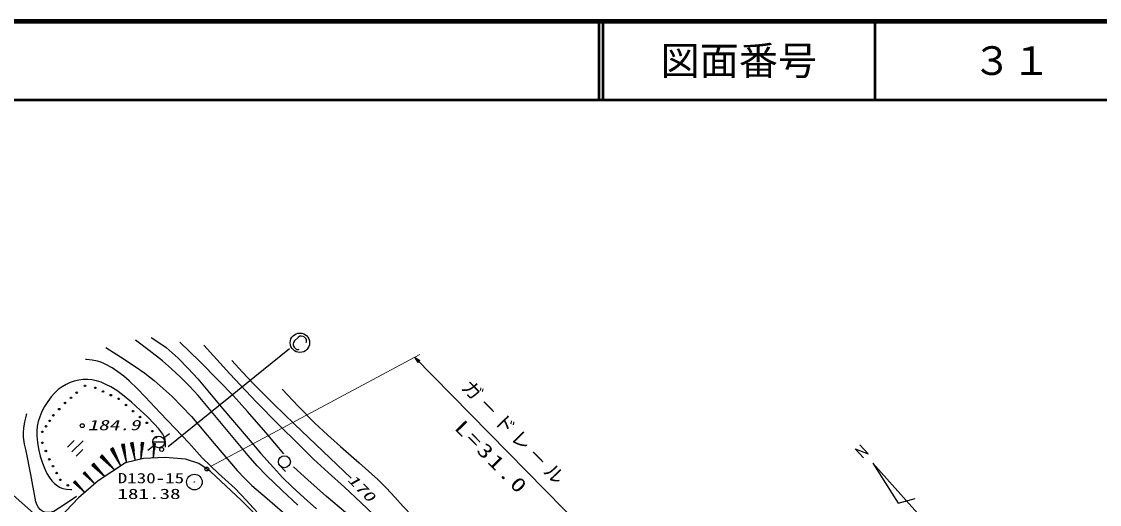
# Model space of a CAD drawing. Units: millimetres, scale not verified. Extents: x 40000 to 680000, y 20000 to 380000.
# Drawn here: x 434970 to 572707, y 318230 to 380000 of the extents above; entities that cross this region are included whole.
import ezdxf
from ezdxf.enums import TextEntityAlignment as Align

# ---------------------------------------------------------------- set-up
doc = ezdxf.new("R2010")
doc.units = ezdxf.units.MM
doc.header["$LTSCALE"] = 1000
for name, color, linetype, lineweight in [('M-BGD', 7, 'Continuous', 25), ('M-BGD-HTXT', 7, 'Continuous', 13), ('M-STR-STRC', 7, 'Continuous', 25), ('M-TTL', 2, 'Continuous', 140), ('M-TTL-LINE', 7, 'Continuous', 50)]:
    doc.layers.add(name, color=color, linetype=linetype, lineweight=lineweight)
doc.layers.add('M-BMK-SRVR', color=7, linetype='Continuous')
doc.layers.add('M-TTL-TXT', color=7, linetype='Continuous')
doc.styles.add('ＭＳ ゴシック', font='')
doc.styles.get('ＭＳ ゴシック').set_extended_font_data('MS Gothic')

# ---------------------------------------------------------------- blocks, each defined once
blk = doc.blocks.new('BUHIN206')
at = {"color": 3, "linetype": 'Continuous', "lineweight": 25}
for radius in [995, 30]:
    blk.add_circle((0, 0), radius, dxfattribs=at)
blk = doc.blocks.new('BUHIN14')
at = {"color": 7, "linetype": 'Continuous', "lineweight": 25}
blk.add_lwpolyline([(616, -525), (732, -470), (816, -379), (880, -258), (912, -113), (902, 131), (856, 323), (711, 517), (531, 629), (279, 668), (-333, 643), (-593, 582), (-745, 482), (-869, 296), (-910, 69), (-900, -168), (-874, -349), (-814, -440), (-729, -524), (-640, -558)], dxfattribs=at)
blk.add_circle((0, 0), 1244, dxfattribs=at)
blk = doc.blocks.new('BUHIN138')
at = {"color": 7, "linetype": 'Continuous', "lineweight": 25}
for p, q in [((172, 808), (-1027, 758)), ((999, 41), (-999, -41)), ((238, -791), (-961, -840))]:
    blk.add_line(p, q, dxfattribs=at)
blk = doc.blocks.new('BUHIN200')
at = {"color": 7, "linetype": 'Continuous', "lineweight": 25}
blk.add_circle((0, 0), 249, dxfattribs=at)
blk = doc.blocks.new('BUHIN228')
at = {"color": 7, "linetype": 'Continuous', "lineweight": 25}
blk.add_circle((0, 0), 99.5, dxfattribs=at)
blk = doc.blocks.new('BUHIN233')
at = {"color": 7, "linetype": 'Continuous', "lineweight": 25}
blk.add_circle((0, 0), 99.5, dxfattribs=at)
blk = doc.blocks.new('BUHIN241')
at = {"color": 7, "linetype": 'Continuous', "lineweight": 25}
blk.add_circle((0, 0), 99.5, dxfattribs=at)
blk = doc.blocks.new('BUHIN25')
at = {"color": 7, "linetype": 'Continuous', "lineweight": 25}
blk.add_line((-764, -31), (-723, -1026), dxfattribs=at)
blk.add_circle((0, 0), 765, dxfattribs=at)

msp = doc.modelspace()

# ---------------------------------------------------------------- linework, layer by layer
at = {"layer": 'M-BGD'}
for p, q in [((453074, 326697), (453856, 327320)), ((446621, 324825), (446403, 325261)), ((446448, 325284), (446920, 324339)), ((447228, 323836), (446493, 325306)), ((446537, 325329), (447527, 323350)), ((447317, 323881), (446582, 325351)), ((446616, 325368), (447088, 324423)), ((446884, 324957), (446666, 325393)), ((447896, 325394), (447808, 325853)), ((447856, 325862), (448045, 324866)), ((448198, 324321), (447903, 325871)), ((447950, 325880), (448347, 323794)), ((448292, 324339), (447997, 325889)), ((448032, 325896), (448222, 324900)), ((448173, 325446), (448085, 325906)), ((449031, 325612), (448947, 326052)), ((448992, 326061), (449174, 325106)), ((449320, 324584), (449037, 326069)), ((449082, 326078), (449463, 324078)), ((449411, 324601), (449128, 326087)), ((449162, 326093), (449343, 325138)), ((449296, 325662), (449212, 326103)), ((450248, 325710), (450284, 326118)), ((450248, 324735), (450367, 326110)), ((450409, 326107), (450248, 324255)), ((450326, 326114), (450249, 325230)), ((450332, 324728), (450451, 326103)), ((450483, 326100), (450406, 325217)), ((450494, 325688), (450530, 326096)), ((451899, 325765), (451114, 325145)), ((451741, 326229), (453234, 326229)), ((451816, 324789), (451919, 325968)), ((451817, 325624), (451847, 325974)), ((451883, 325971), (451817, 325213)), ((451955, 325965), (451817, 324378)), ((451888, 324783), (451991, 325962)), ((452018, 325959), (451952, 325202)), ((452027, 325606), (452058, 325956)), ((542540, 324189), (541508, 325337)), ((541508, 325337), (543139, 324721)), ((543139, 324721), (542097, 325868)), ((445396, 323939), (445056, 324288)), ((445091, 324323), (445828, 323566)), ((446274, 323180), (445127, 324358)), ((445163, 324392), (446707, 322808)), ((446346, 323250), (445199, 324427)), ((445226, 324453), (445963, 323697)), ((445606, 324144), (445266, 324493)), ((450551, 324120), (448266, 323557)), ((453333, 324252), (450551, 324120)), ((455917, 324021), (453333, 324252)), ((457606, 323457), (455917, 324021)), ((443908, 321360), (442999, 322311)), ((443021, 322331), (443605, 321720)), ((443323, 322080), (443053, 322362)), ((444323, 322968), (444023, 323275)), ((444055, 323306), (444703, 322640)), ((445096, 322300), (444086, 323336)), ((444118, 323367), (445477, 321973)), ((445159, 322362), (444149, 323398)), ((444173, 323421), (444822, 322755)), ((444508, 323148), (444208, 323455)), ((448266, 323557), (444755, 321238)), ((459096, 322464), (457606, 323457)), ((463054, 318738), (459096, 322464)), ((543734, 323513), (547001, 318382)), ((543734, 323513), (560446, 304920)), ((441921, 320766), (441665, 321033)), ((441693, 321060), (442247, 320479)), ((442584, 320183), (441720, 321086)), ((441748, 321112), (442910, 319897)), ((442638, 320235), (441775, 321138)), ((441796, 321158), (442350, 320578)), ((442083, 320920), (441827, 321188)), ((444755, 321238), (442238, 319086)), ((443153, 321918), (442884, 322200)), ((442912, 322228), (443496, 321617)), ((443850, 321305), (442941, 322255)), ((442970, 322283), (444193, 321004)), ((442238, 319086), (439109, 315740)), ((478157, 304011), (463054, 318738)), ((547001, 318382), (549157, 318975))]:
    msp.add_line(p, q, dxfattribs=at)
for points in [[(470293, 318154), (468273, 320022), (466288, 321941), (465079, 323190), (463914, 324480), (460739, 328327), (457530, 332158), (456428, 333357), (455274, 334522), (454142, 335581), (452963, 336601), (451272, 337944), (449537, 339247)], [(451537, 339573), (452507, 338958), (453449, 338289), (454228, 337634), (454977, 336926), (456253, 335625), (457484, 334286), (460697, 330481), (463938, 326682), (465522, 324789), (467150, 322939), (468319, 321696), (469534, 320494), (471075, 319068), (472655, 317688)], [(468480, 324710), (466195, 327432), (463863, 330115), (462044, 332106), (460181, 334056), (457708, 336541), (455204, 338997)], [(445725, 338312), (447620, 337128), (449492, 335887), (450715, 335004), (451910, 334068), (453070, 333071), (454197, 332022), (455463, 330771), (456683, 329479), (459577, 326021), (462527, 322588), (463442, 321609), (464400, 320673), (466370, 318995), (468305, 317267), (469170, 316364), (470011, 315437)], [(458273, 338599), (461605, 334930), (464986, 331295), (467701, 328532), (470467, 325802), (472283, 324041), (474147, 322316), (476257, 320431), (478331, 318497), (480039, 316842), (481788, 315231), (482950, 314239), (484081, 313194), (484913, 312432), (485792, 311708), (486983, 310750), (488134, 309745), (489467, 308480), (490765, 307163), (492880, 304970), (495005, 302775)], [(465045, 317306), (463686, 318799), (462277, 320256), (460147, 322207), (458053, 324207), (456361, 326099), (454620, 327957), (452679, 329943), (450777, 331976), (449770, 333033), (448723, 334045), (448030, 334646), (447291, 335206), (446530, 335701), (445736, 336146), (445229, 336379), (444693, 336558), (443990, 336693), (443271, 336770), (443211, 336775), (443151, 336780)], [(477071, 321594), (473456, 325034), (469866, 328507), (467220, 331054), (464606, 333655), (463217, 335132), (461846, 336628)], [(453374, 325578), (453372, 326072), (453308, 326549), (453188, 326888), (453005, 327218), (452493, 327889), (451933, 328523), (451054, 329428), (450130, 330294), (449017, 331294), (447854, 332257), (447129, 332788), (446360, 333277), (445756, 333595), (445128, 333858), (444546, 334041), (443948, 334167), (443399, 334221), (442837, 334215), (442268, 334148), (441708, 334021), (441176, 333838), (440660, 333595), (440145, 333286), (439656, 332921), (439188, 332483), (438765, 332004), (438324, 331408), (437922, 330763), (437579, 330108), (437293, 329432), (437104, 328843), (436975, 328241), (436920, 327617), (436926, 326990), (437007, 326170), (437148, 325350), (437362, 324424), (437631, 323526), (437885, 322856), (438200, 322199), (438502, 321707), (438860, 321240), (439189, 320900), (439569, 320595), (439888, 320408), (440237, 320273), (440733, 320177), (441258, 320139), (441330, 320136), (441401, 320133)], [(468257, 332964), (470335, 330786), (472461, 328646), (474066, 327132), (475713, 325662), (478126, 323560), (480496, 321416), (481597, 320316), (482663, 319164), (483749, 317949), (484884, 316770), (485668, 316060), (486491, 315395), (487749, 314495), (489050, 313634)], [(441988, 319232), (440559, 318261), (439101, 317345), (438770, 317236), (438420, 317186), (438103, 317201), (437797, 317277), (437545, 317402), (437328, 317578), (437117, 317835), (436956, 318128), (436806, 318567), (436714, 319026), (436159, 322048), (435543, 325068), (435358, 325942), (435234, 326823), (435209, 327408), (435246, 327990), (435386, 328813), (435586, 329633), (435615, 329740), (435643, 329847)], [(476373, 317203), (473947, 319259), (471556, 321364), (470647, 322202), (469739, 323055)]]:
    msp.add_lwpolyline(points, dxfattribs=at)
for points in [[(446344, 325281), (447636, 323132), (446691, 325454)], [(447759, 325887), (448391, 323564), (448125, 325956)], [(448900, 326084), (449505, 323858), (449250, 326151)], [(450250, 326158), (450231, 324051), (450575, 326129)], [(451818, 326008), (451802, 324203), (452096, 325984)], [(444994, 324289), (446877, 322633), (445271, 324559)], [(442834, 322201), (444328, 320863), (443058, 322415)], [(443969, 323276), (445626, 321819), (444213, 323514)], [(441618, 321034), (443038, 319763), (441831, 321238)]]:
    msp.add_lwpolyline(points, close=True, dxfattribs=at)
for centre, radius in [((443076, 333408), 99.5), ((441275, 331871), 99.5), ((442022, 332529), 99.5), ((444393, 333144), 99.5), ((440529, 331212), 99.5), ((447380, 331739), 99.5), ((448302, 330948), 99.5), ((439035, 329631), 99.5), ((439782, 330421), 99.5), ((449225, 330158), 99.5), ((450103, 329411), 99.5), ((450981, 328665), 99.5), ((437630, 327523), 99.5), ((451684, 327611), 99.5), ((452487, 326229), 746), ((452123, 326820), 99.5), ((437630, 326117), 99.5), ((438069, 325063), 99.5), ((438508, 324009), 99.5), ((439914, 321374), 99.5), ((440880, 320671), 99.5)]:
    msp.add_circle(centre, radius, dxfattribs=at)
at = {"layer": 'M-BGD-HTXT'}
for p, q in [((438010, 315742), (414927, 336212)), ((459196, 323148), (485880, 337431)), ((507106, 314737), (485202, 337068))]:
    msp.add_line(p, q, dxfattribs=at)
for points in [[(485202, 337068), (485594, 336401), (485861, 336664)], [(485310, 336958), (485788, 336658), (485601, 336474)], [(485362, 336905), (485749, 336658), (485601, 336514)], [(485416, 336850), (485709, 336659), (485602, 336554)], [(485469, 336796), (485669, 336659), (485602, 336594)]]:
    msp.add_lwpolyline(points, close=True, dxfattribs=at)
for points in [[(485256, 337013), (485828, 336658), (485601, 336434), (485257, 337012)], [(485616, 336646), (485523, 336741), (485629, 336660), (485602, 336633), (485523, 336741)]]:
    msp.add_lwpolyline(points, dxfattribs=at)
at = {"layer": 'M-STR-STRC'}
msp.add_line((469223, 338142), (453689, 325583), dxfattribs=at)
at = {"layer": 'M-TTL'}
msp.add_line((680000, 380000), (40000, 380000), dxfattribs=at)
at = {"layer": 'M-TTL-LINE'}
for p, q in [((508747, 380000), (508747, 370000)), ((509247, 380000), (509247, 370000)), ((543997, 380000), (543997, 370000)), ((40000, 370000), (680000, 370000))]:
    msp.add_line(p, q, dxfattribs=at)

# ---------------------------------------------------------------- block references
at = {"layer": 'M-BGD', "rotation": 41.95014}
for name, p in [('BUHIN241', (445389, 332676)), ('BUHIN241', (446384, 332207)), ('BUHIN233', (438099, 328225)), ('BUHIN233', (438567, 328928)), ('BUHIN200', (442725, 328313)), ('BUHIN138', (442110, 325678)), ('BUHIN200', (452877, 325274)), ('BUHIN25', (468556, 323700)), ('BUHIN228', (438977, 323131)), ('BUHIN228', (439445, 322253)), ('BUHIN200', (458643, 322760))]:
    msp.add_blockref(name, p, dxfattribs=at)
at = {"layer": 'M-BMK-SRVR', "rotation": 41.95014}
msp.add_blockref('BUHIN206', (457059, 321095), dxfattribs=at)
at = {"layer": 'M-STR-STRC', "rotation": 41.95014}
msp.add_blockref('BUHIN14', (470537, 338915), dxfattribs=at)

# ---------------------------------------------------------------- texts
at = {"layer": 'M-BGD-HTXT', "style": 'ＭＳ ゴシック', "oblique": 15, "width": 1.5}
msp.add_text('184.9', height=1320, dxfattribs=at).set_placement((443418, 327332), align=Align.BOTTOM_LEFT)
at = {"layer": 'M-BGD-HTXT', "style": 'ＭＳ ゴシック'}
for s, width, p in [('D130-15', 1.35, (447261, 320541)), ('181.38', 1.5, (447214, 318533))]:
    msp.add_text(s, height=1320, dxfattribs=dict(at, width=width)).set_placement(p, align=Align.BOTTOM_LEFT)
at = {"layer": 'M-BGD-HTXT', "style": 'ＭＳ ゴシック', "oblique": 15, "width": 1.5}
msp.add_text('170', height=1320, rotation=314.4, dxfattribs=at).set_placement((476245, 321048), align=Align.BOTTOM_LEFT)
at = {"layer": 'M-BGD-HTXT', "char_height": 1833, "attachment_point": 7, "rotation": 314.4, "style": 'ＭＳ ゴシック'}
for s, insert in [('\\T1.2;ガ－ドレ－ル', (490955, 333041)), ('\\T1.2;\\W1.35;L=31.0', (490143, 327909))]:
    msp.add_mtext(s, dxfattribs=dict(at, insert=insert))
at = {"layer": 'M-TTL-TXT', "style": 'ＭＳ ゴシック'}
for s, p in [('図面番号', (526622, 375000)), ('３１', (561497, 375000))]:
    msp.add_text(s, height=3666, dxfattribs=at).set_placement(p, align=Align.MIDDLE_CENTER)

doc.saveas('drawing.dxf')
